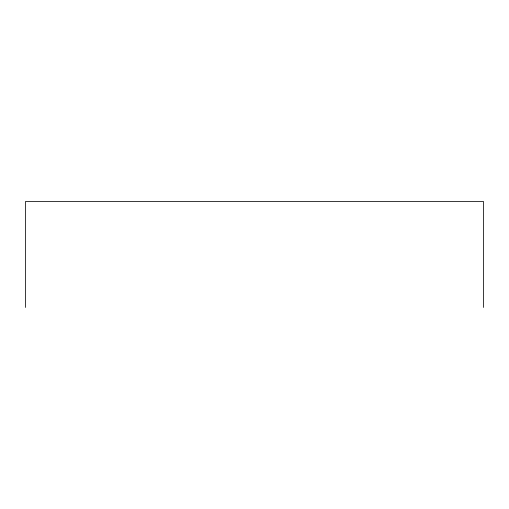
<?xml version="1.0" encoding="UTF-8"?>
<svg xmlns="http://www.w3.org/2000/svg" width="509" height="509" viewBox="0 0 509 509"><rect width="100%" height="100%" fill="white"/><g stroke="black" fill="none" stroke-linecap="round" stroke-linejoin="round"><path stroke-width="0.76" d="M483.55 307.455L483.55 201.545L25.45 201.545L25.45 307.455"/></g></svg>
